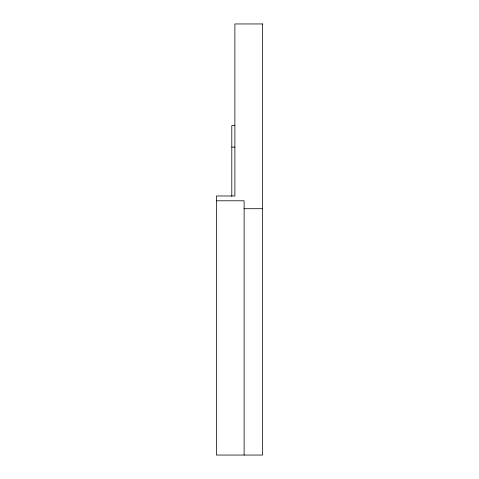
<?xml version="1.0" encoding="UTF-8"?>
<svg xmlns="http://www.w3.org/2000/svg" width="479" height="479" viewBox="0 0 479 479"><rect width="100%" height="100%" fill="white"/><g stroke="black" fill="none" stroke-linecap="round" stroke-linejoin="round"><path stroke-width="0.72" d="M234.758 125.564L231.8 125.564L231.8 196.324M231.8 147.119L234.758 147.119M216.406 200.791L244.116 200.791L244.116 455.05M244.116 208.706L262.594 208.706M262.594 23.95L234.884 23.95L234.884 195.989L216.406 195.989L216.406 455.05L262.594 455.05L262.594 23.95"/></g></svg>
